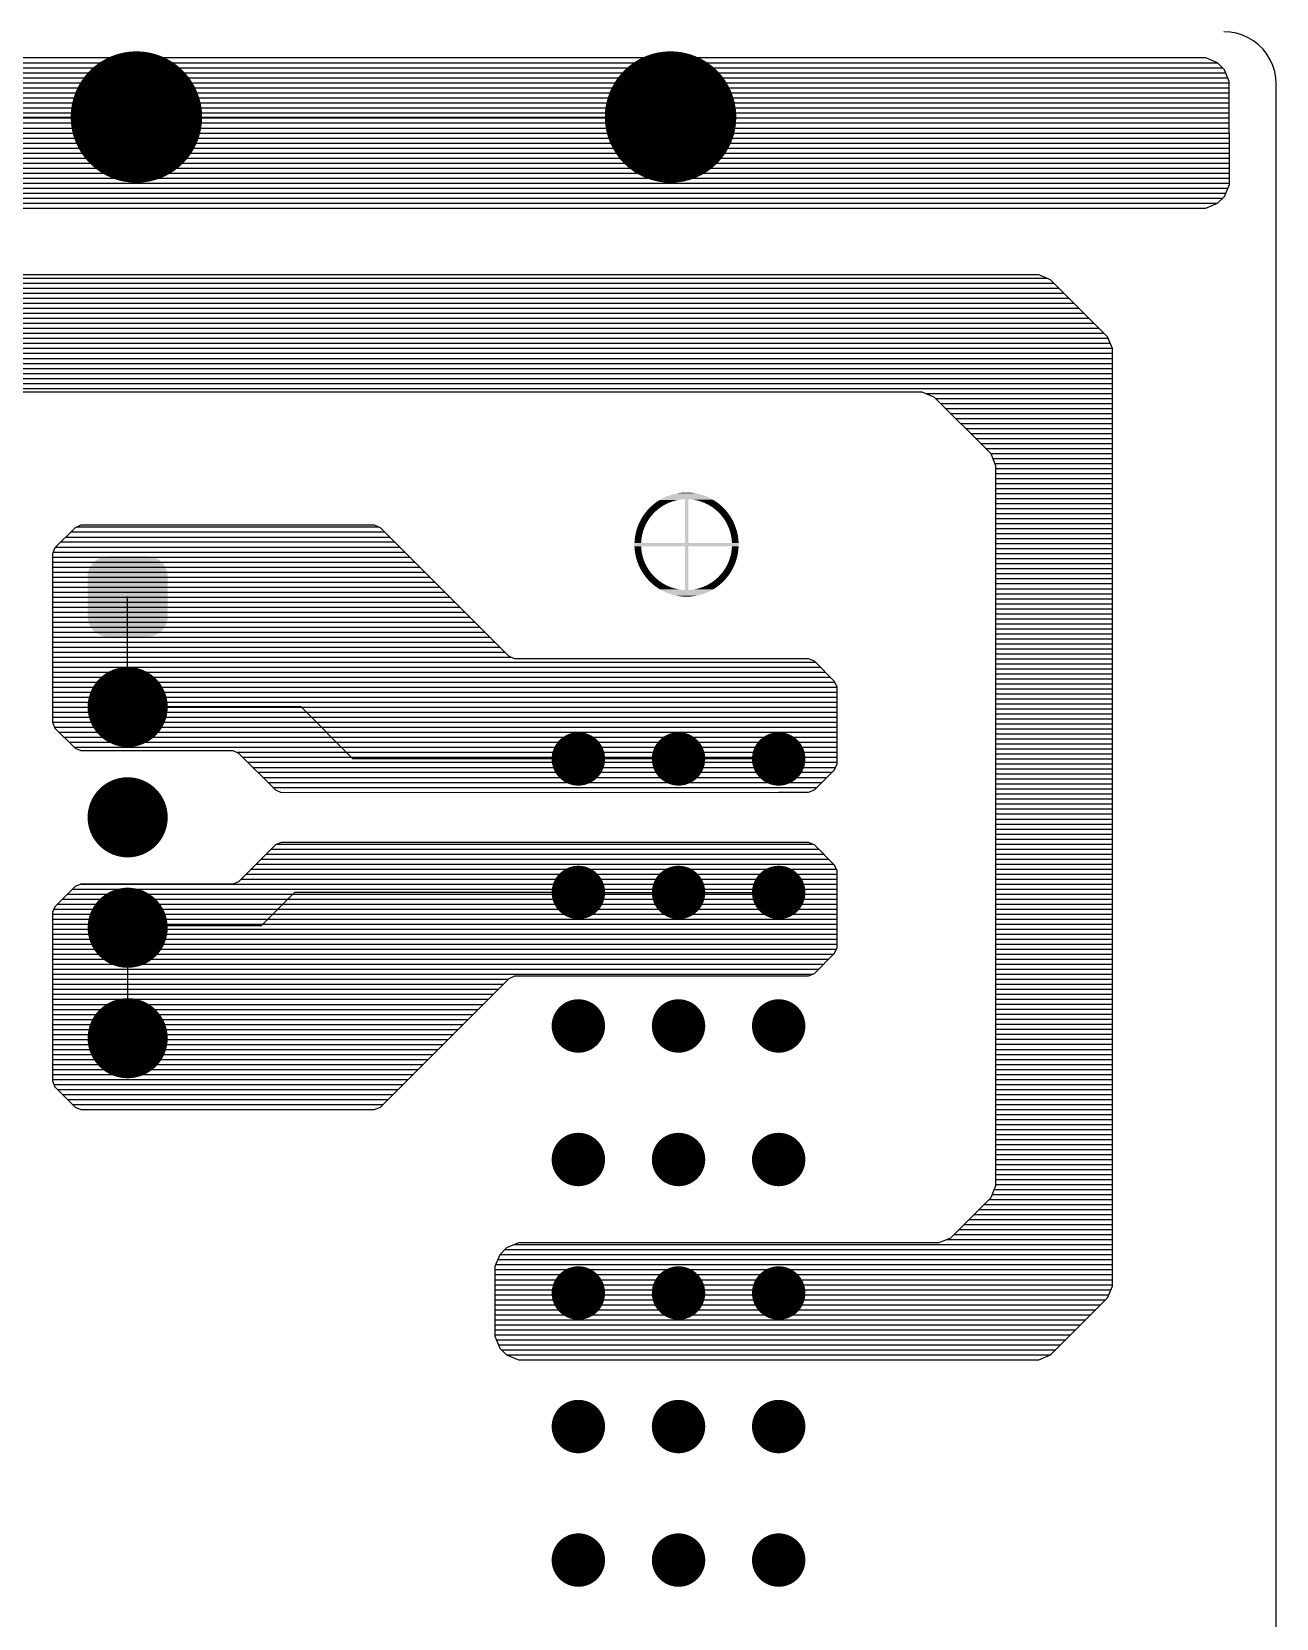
# Model space of a CAD drawing. Extents: x 295 to 953, y 10 to 290.
# Drawn here: x 827.3 to 874.6, y 164.6 to 225 of the extents above; entities that cross this region are included whole.
import ezdxf

# ---------------------------------------------------------------- set-up
doc = ezdxf.new("R2010")
doc.units = 0
doc.header["$LTSCALE"] = 5
doc.header["$MEASUREMENT"] = 0
doc.layers.get('0').update_dxf_attribs({"linetype": 'CONTINUOUS', "lineweight": 25})
doc.layers.add('DV-ABPB-A4_TOP', color=14, linetype='CONTINUOUS')

msp = doc.modelspace()

# ---------------------------------------------------------------- linework, layer by layer
at = {"color": 7}
for points, const_width in [([(830.007, 221.753, 1), (832.508, 221.753, 1)], 2.501), ([(850.327, 221.753, 1), (852.828, 221.753, 1)], 2.501), ([(830.163, 199.309, 1), (831.687, 199.309, 1)], 1.524), ([(847.562, 197.333, 1), (848.578, 197.333, 1)], 1.016), ([(851.372, 197.333, 1), (852.388, 197.333, 1)], 1.016), ([(855.182, 197.333, 1), (856.198, 197.333, 1)], 1.016), ([(830.163, 195.111, 1), (831.687, 195.111, 1)], 1.524), ([(847.562, 192.253, 1), (848.578, 192.253, 1)], 1.016), ([(851.372, 192.253, 1), (852.388, 192.253, 1)], 1.016), ([(855.182, 192.253, 1), (856.198, 192.253, 1)], 1.016), ([(830.163, 190.91, 1), (831.687, 190.91, 1)], 1.524), ([(830.163, 186.708, 1), (831.687, 186.708, 1)], 1.524), ([(847.562, 187.173, 1), (848.578, 187.173, 1)], 1.016), ([(851.372, 187.173, 1), (852.388, 187.173, 1)], 1.016), ([(855.182, 187.173, 1), (856.198, 187.173, 1)], 1.016), ([(847.562, 182.093, 1), (848.578, 182.093, 1)], 1.016), ([(851.372, 182.093, 1), (852.388, 182.093, 1)], 1.016), ([(855.182, 182.093, 1), (856.198, 182.093, 1)], 1.016), ([(847.562, 177.013, 1), (848.578, 177.013, 1)], 1.016), ([(851.372, 177.013, 1), (852.388, 177.013, 1)], 1.016), ([(855.182, 177.013, 1), (856.198, 177.013, 1)], 1.016), ([(847.562, 171.933, 1), (848.578, 171.933, 1)], 1.016), ([(851.372, 171.933, 1), (852.388, 171.933, 1)], 1.016), ([(855.182, 171.933, 1), (856.198, 171.933, 1)], 1.016), ([(847.562, 166.853, 1), (848.578, 166.853, 1)], 1.016), ([(851.372, 166.853, 1), (852.388, 166.853, 1)], 1.016), ([(855.182, 166.853, 1), (856.198, 166.853, 1)], 1.016)]:
    msp.add_lwpolyline(points, format="xyb", close=True, dxfattribs=dict(at, const_width=const_width))
for points in [[(850.926, 207.017), (850.953, 207.038), (851.383, 207.017), (851.426, 207.038)], [(850.953, 207.038), (850.959, 207.043), (851.426, 207.038), (851.436, 207.043)], [(850.959, 207.043), (850.991, 207.068), (851.436, 207.043), (851.49, 207.068)], [(850.991, 207.068), (851.003, 207.077), (851.49, 207.068), (851.511, 207.077)], [(851.003, 207.077), (851.022, 207.091), (851.511, 207.077), (851.544, 207.091)], [(851.022, 207.091), (851.051, 207.112), (851.544, 207.091), (851.6, 207.112)], [(851.051, 207.112), (851.054, 207.114), (851.6, 207.112), (851.606, 207.114)], [(851.054, 207.114), (851.08, 207.131), (851.606, 207.114), (851.656, 207.131)], [(851.08, 207.131), (851.105, 207.148), (851.656, 207.131), (851.712, 207.148)], [(851.105, 207.148), (851.107, 207.149), (851.712, 207.148), (851.717, 207.149)], [(851.107, 207.149), (851.129, 207.163), (851.717, 207.149), (851.77, 207.163)], [(851.129, 207.163), (851.151, 207.177), (851.77, 207.163), (851.827, 207.177)], [(851.151, 207.177), (851.161, 207.183), (851.827, 207.177), (851.861, 207.183)], [(851.161, 207.183), (851.169, 207.188), (851.861, 207.183), (851.886, 207.188)], [(851.169, 207.188), (851.185, 207.197), (851.886, 207.188), (851.944, 207.197)], [(851.185, 207.197), (851.198, 207.204), (851.944, 207.197), (852.003, 207.204)], [(851.198, 207.204), (851.207, 207.21), (852.003, 207.204), (852.062, 207.21)], [(851.207, 207.21), (851.212, 207.213), (852.062, 207.21), (852.121, 207.213)], [(851.212, 207.213), (851.216, 207.215), (853.157, 207.213), (853.153, 207.215)], [(851.216, 207.215), (851.266, 207.242), (853.153, 207.215), (853.103, 207.242)], [(851.266, 207.242), (851.272, 207.245), (853.103, 207.242), (853.097, 207.245)], [(851.272, 207.245), (851.323, 207.271), (853.097, 207.245), (853.046, 207.271)], [(851.323, 207.271), (851.328, 207.273), (853.046, 207.271), (853.04, 207.273)], [(851.328, 207.273), (851.381, 207.297), (853.04, 207.273), (852.988, 207.297)], [(851.381, 207.297), (851.386, 207.3), (852.988, 207.297), (852.983, 207.3)], [(851.386, 207.3), (851.439, 207.322), (852.983, 207.3), (852.93, 207.322)], [(851.439, 207.322), (851.445, 207.325), (852.93, 207.322), (852.924, 207.325)], [(851.445, 207.325), (851.498, 207.345), (852.924, 207.325), (852.871, 207.345)], [(851.498, 207.345), (851.504, 207.347), (852.871, 207.345), (852.865, 207.347)], [(851.504, 207.347), (851.558, 207.366), (852.865, 207.347), (852.811, 207.366)], [(851.558, 207.366), (851.564, 207.368), (852.811, 207.366), (852.805, 207.368)], [(851.564, 207.368), (851.619, 207.385), (852.805, 207.368), (852.751, 207.385)], [(851.619, 207.385), (851.624, 207.387), (852.751, 207.385), (852.744, 207.387)], [(851.624, 207.387), (851.68, 207.402), (852.744, 207.387), (852.689, 207.402)], [(851.68, 207.402), (851.685, 207.404), (852.689, 207.402), (852.683, 207.404)], [(851.685, 207.404), (851.741, 207.418), (852.683, 207.404), (852.628, 207.418)], [(851.741, 207.418), (851.747, 207.419), (852.628, 207.418), (852.622, 207.419)], [(851.747, 207.419), (851.804, 207.431), (852.622, 207.419), (852.566, 207.431)], [(851.804, 207.431), (851.809, 207.432), (852.566, 207.431), (852.559, 207.432)], [(851.809, 207.432), (851.866, 207.442), (852.559, 207.432), (852.503, 207.442)], [(851.866, 207.442), (851.872, 207.443), (852.503, 207.442), (852.497, 207.443)], [(851.872, 207.443), (851.929, 207.451), (852.497, 207.443), (852.441, 207.451)], [(851.929, 207.451), (851.934, 207.452), (852.441, 207.451), (852.434, 207.452)], [(851.934, 207.452), (851.992, 207.458), (852.434, 207.452), (852.378, 207.458)], [(851.992, 207.458), (851.997, 207.459), (852.378, 207.458), (852.37, 207.459)], [(851.997, 207.459), (852.056, 207.464), (852.37, 207.459), (852.314, 207.464)], [(852.056, 207.464), (852.061, 207.464), (852.314, 207.464), (852.306, 207.464)], [(852.061, 207.464), (852.12, 207.467), (852.306, 207.464), (852.251, 207.467)], [(852.12, 207.467), (852.124, 207.467), (852.251, 207.467), (852.24, 207.467)], [(852.121, 205.55), (852.121, 207.213), (852.248, 205.55), (852.248, 207.213)], [(852.124, 207.467), (852.188, 207.468), (852.24, 207.467), (852.188, 207.468)], [(852.264, 207.212), (852.248, 207.213), (853.158, 207.212), (853.157, 207.213)], [(852.287, 207.211), (852.264, 207.212), (853.16, 207.211), (853.158, 207.212)], [(852.346, 207.206), (852.287, 207.211), (853.168, 207.206), (853.16, 207.211)], [(852.404, 207.2), (852.346, 207.206), (853.179, 207.2), (853.168, 207.206)], [(852.463, 207.191), (852.404, 207.2), (853.194, 207.191), (853.179, 207.2)], [(852.521, 207.181), (852.463, 207.191), (853.212, 207.181), (853.194, 207.191)], [(852.525, 207.18), (852.521, 207.181), (853.213, 207.18), (853.212, 207.181)], [(852.579, 207.168), (852.525, 207.18), (853.232, 207.168), (853.213, 207.18)], [(852.637, 207.154), (852.579, 207.168), (853.255, 207.154), (853.232, 207.168)], [(852.663, 207.146), (852.637, 207.154), (853.267, 207.146), (853.255, 207.154)], [(852.694, 207.137), (852.663, 207.146), (853.28, 207.137), (853.267, 207.146)], [(852.75, 207.119), (852.694, 207.137), (853.307, 207.119), (853.28, 207.137)], [(852.772, 207.111), (852.75, 207.119), (853.319, 207.111), (853.307, 207.119)], [(852.806, 207.098), (852.772, 207.111), (853.336, 207.098), (853.319, 207.111)], [(852.86, 207.076), (852.806, 207.098), (853.367, 207.076), (853.336, 207.098)], [(852.867, 207.073), (852.86, 207.076), (853.371, 207.073), (853.367, 207.076)], [(852.915, 207.052), (852.867, 207.073), (853.399, 207.052), (853.371, 207.073)], [(852.95, 207.035), (852.915, 207.052), (853.421, 207.035), (853.399, 207.052)], [(852.968, 207.026), (852.95, 207.035), (853.431, 207.026), (853.421, 207.035)], [(850.439, 206.424), (850.461, 206.463), (850.734, 206.424), (850.76, 206.463)], [(850.461, 206.463), (850.467, 206.473), (850.76, 206.463), (850.767, 206.473)], [(850.467, 206.473), (850.493, 206.518), (850.767, 206.473), (850.799, 206.518)], [(850.493, 206.518), (850.495, 206.521), (850.799, 206.518), (850.801, 206.521)], [(850.495, 206.521), (850.525, 206.568), (850.801, 206.521), (850.838, 206.568)], [(850.525, 206.568), (850.527, 206.572), (850.838, 206.568), (850.841, 206.572)], [(850.527, 206.572), (850.555, 206.614), (850.841, 206.572), (850.876, 206.614)], [(850.555, 206.614), (850.562, 206.624), (850.876, 206.614), (850.885, 206.624)], [(850.562, 206.624), (850.587, 206.658), (850.885, 206.624), (850.915, 206.658)], [(850.587, 206.658), (850.6, 206.676), (850.915, 206.658), (850.932, 206.676)], [(850.6, 206.676), (850.619, 206.701), (850.932, 206.676), (850.956, 206.701)], [(850.619, 206.701), (850.638, 206.726), (850.956, 206.701), (850.981, 206.726)], [(850.638, 206.726), (850.652, 206.742), (850.981, 206.726), (850.998, 206.742)], [(850.652, 206.742), (850.679, 206.775), (850.998, 206.742), (851.034, 206.775)], [(850.679, 206.775), (850.686, 206.782), (851.034, 206.775), (851.042, 206.782)], [(850.686, 206.782), (850.72, 206.82), (851.042, 206.782), (851.087, 206.82)], [(850.72, 206.82), (850.721, 206.822), (851.087, 206.82), (851.089, 206.822)], [(850.721, 206.822), (850.754, 206.857), (851.089, 206.822), (851.133, 206.857)], [(850.754, 206.857), (850.764, 206.868), (851.133, 206.857), (851.148, 206.868)], [(850.764, 206.868), (850.789, 206.893), (851.148, 206.868), (851.181, 206.893)], [(850.789, 206.893), (850.809, 206.913), (851.181, 206.893), (851.211, 206.913)], [(850.809, 206.913), (850.823, 206.926), (851.211, 206.913), (851.23, 206.926)], [(850.823, 206.926), (850.856, 206.956), (851.23, 206.926), (851.277, 206.956)], [(850.856, 206.956), (850.858, 206.958), (851.277, 206.956), (851.28, 206.958)], [(850.858, 206.958), (850.892, 206.988), (851.28, 206.958), (851.331, 206.988)], [(850.892, 206.988), (850.904, 206.998), (851.331, 206.988), (851.349, 206.998)], [(850.904, 206.998), (850.926, 207.017), (851.349, 206.998), (851.383, 207.017)], [(853.02, 206.998), (852.968, 207.026), (853.465, 206.998), (853.431, 207.026)], [(853.027, 206.994), (853.02, 206.998), (853.47, 206.994), (853.465, 206.998)], [(853.072, 206.969), (853.027, 206.994), (853.499, 206.969), (853.47, 206.994)], [(853.098, 206.952), (853.072, 206.969), (853.518, 206.952), (853.499, 206.969)], [(853.122, 206.937), (853.098, 206.952), (853.533, 206.937), (853.518, 206.952)], [(853.164, 206.909), (853.122, 206.937), (853.564, 206.909), (853.533, 206.937)], [(853.171, 206.904), (853.164, 206.909), (853.568, 206.904), (853.564, 206.909)], [(853.219, 206.87), (853.171, 206.904), (853.603, 206.87), (853.568, 206.904)], [(853.227, 206.864), (853.219, 206.87), (853.609, 206.864), (853.603, 206.87)], [(853.266, 206.833), (853.227, 206.864), (853.637, 206.833), (853.609, 206.864)], [(853.285, 206.818), (853.266, 206.833), (853.652, 206.818), (853.637, 206.833)], [(853.311, 206.796), (853.285, 206.818), (853.671, 206.796), (853.652, 206.818)], [(853.34, 206.77), (853.311, 206.796), (853.694, 206.77), (853.671, 206.796)], [(853.356, 206.756), (853.34, 206.77), (853.705, 206.756), (853.694, 206.77)], [(853.393, 206.721), (853.356, 206.756), (853.734, 206.721), (853.705, 206.756)], [(853.398, 206.715), (853.393, 206.721), (853.739, 206.715), (853.734, 206.721)], [(853.44, 206.673), (853.398, 206.715), (853.771, 206.673), (853.739, 206.715)], [(853.442, 206.671), (853.44, 206.673), (853.773, 206.671), (853.771, 206.673)], [(853.48, 206.629), (853.442, 206.671), (853.803, 206.629), (853.773, 206.671)], [(853.488, 206.619), (853.48, 206.629), (853.81, 206.619), (853.803, 206.629)], [(853.518, 206.584), (853.488, 206.619), (853.834, 206.584), (853.81, 206.619)], [(853.532, 206.567), (853.518, 206.584), (853.846, 206.567), (853.834, 206.584)], [(853.555, 206.538), (853.532, 206.567), (853.864, 206.538), (853.846, 206.567)], [(853.574, 206.513), (853.555, 206.538), (853.879, 206.513), (853.864, 206.538)], [(853.59, 206.49), (853.574, 206.513), (853.893, 206.49), (853.879, 206.513)], [(853.612, 206.458), (853.59, 206.49), (853.911, 206.458), (853.893, 206.49)], [(853.624, 206.441), (853.612, 206.458), (853.92, 206.441), (853.911, 206.458)], [(853.649, 206.402), (853.624, 206.441), (853.941, 206.402), (853.92, 206.441)], [(850.232, 205.824), (850.241, 205.871), (850.49, 205.824), (850.501, 205.871)], [(850.241, 205.871), (850.243, 205.882), (850.501, 205.871), (850.503, 205.882)], [(850.243, 205.882), (850.254, 205.933), (850.503, 205.882), (850.516, 205.933)], [(850.254, 205.933), (850.256, 205.939), (850.516, 205.933), (850.518, 205.939)], [(850.256, 205.939), (850.27, 205.995), (850.518, 205.939), (850.534, 205.995)], [(850.27, 205.996), (850.286, 206.052), (850.534, 205.996), (850.552, 206.052)], [(850.27, 205.995), (850.27, 205.996), (850.534, 205.995), (850.534, 205.996)], [(850.286, 206.052), (850.287, 206.056), (850.552, 206.052), (850.554, 206.056)], [(850.287, 206.056), (850.303, 206.108), (850.554, 206.056), (850.573, 206.108)], [(850.303, 206.108), (850.306, 206.116), (850.573, 206.108), (850.576, 206.116)], [(850.306, 206.116), (850.322, 206.163), (850.576, 206.116), (850.595, 206.163)], [(850.322, 206.163), (850.327, 206.176), (850.595, 206.163), (850.601, 206.176)], [(850.327, 206.176), (850.343, 206.217), (850.601, 206.176), (850.619, 206.217)], [(850.343, 206.217), (850.35, 206.235), (850.619, 206.217), (850.628, 206.235)], [(850.35, 206.235), (850.365, 206.27), (850.628, 206.235), (850.645, 206.27)], [(850.365, 206.27), (850.375, 206.293), (850.645, 206.27), (850.658, 206.293)], [(850.375, 206.293), (850.388, 206.322), (850.658, 206.293), (850.673, 206.322)], [(850.388, 206.322), (850.402, 206.351), (850.673, 206.322), (850.689, 206.351)], [(850.402, 206.351), (850.413, 206.374), (850.689, 206.351), (850.702, 206.374)], [(850.413, 206.374), (850.43, 206.408), (850.702, 206.374), (850.724, 206.408)], [(850.43, 206.408), (850.439, 206.424), (850.724, 206.408), (850.734, 206.424)], [(853.656, 206.391), (853.649, 206.402), (853.947, 206.391), (853.941, 206.402)], [(853.683, 206.346), (853.656, 206.391), (853.97, 206.346), (853.947, 206.391)], [(853.686, 206.34), (853.683, 206.346), (853.972, 206.34), (853.97, 206.346)], [(853.714, 206.288), (853.686, 206.34), (853.996, 206.288), (853.972, 206.34)], [(853.741, 206.235), (853.715, 206.288), (854.019, 206.235), (853.996, 206.288)], [(853.744, 206.229), (853.741, 206.235), (854.021, 206.229), (854.019, 206.235)], [(853.766, 206.182), (853.744, 206.229), (854.04, 206.182), (854.021, 206.229)], [(853.77, 206.17), (853.766, 206.182), (854.044, 206.17), (854.04, 206.182)], [(853.789, 206.127), (853.77, 206.17), (854.059, 206.127), (854.044, 206.17)], [(853.795, 206.11), (853.789, 206.127), (854.065, 206.11), (854.059, 206.127)], [(853.81, 206.072), (853.795, 206.11), (854.077, 206.072), (854.065, 206.11)], [(853.817, 206.05), (853.81, 206.072), (854.084, 206.05), (854.077, 206.072)], [(853.829, 206.016), (853.817, 206.05), (854.094, 206.016), (854.084, 206.05)], [(853.837, 205.989), (853.829, 206.016), (854.101, 205.989), (854.094, 206.016)], [(853.846, 205.959), (853.837, 205.989), (854.108, 205.959), (854.101, 205.989)], [(853.854, 205.927), (853.846, 205.959), (854.116, 205.927), (854.108, 205.959)], [(853.861, 205.902), (853.854, 205.927), (854.122, 205.902), (854.116, 205.927)], [(853.87, 205.865), (853.861, 205.902), (854.129, 205.865), (854.122, 205.902)], [(853.874, 205.844), (853.87, 205.865), (854.133, 205.844), (854.129, 205.865)], [(853.882, 205.803), (853.874, 205.844), (854.14, 205.803), (854.133, 205.844)], [(850.203, 205.487), (850.204, 205.55), (854.166, 205.487), (854.165, 205.55)], [(850.204, 205.423), (850.203, 205.487), (854.165, 205.423), (854.166, 205.487)], [(850.204, 205.55), (850.205, 205.556), (850.458, 205.55), (850.459, 205.556)], [(850.207, 205.364), (850.204, 205.423), (850.462, 205.364), (850.458, 205.423)], [(850.205, 205.556), (850.206, 205.589), (850.459, 205.556), (850.46, 205.589)], [(850.206, 205.589), (850.208, 205.62), (850.46, 205.589), (850.463, 205.62)], [(850.207, 205.36), (850.207, 205.364), (850.462, 205.36), (850.462, 205.364)], [(850.212, 205.305), (850.207, 205.36), (850.467, 205.305), (850.462, 205.36)], [(850.208, 205.62), (850.21, 205.648), (850.463, 205.62), (850.465, 205.648)], [(850.21, 205.648), (850.213, 205.683), (850.465, 205.648), (850.469, 205.683)], [(850.212, 205.297), (850.212, 205.305), (850.468, 205.297), (850.467, 205.305)], [(850.218, 205.246), (850.212, 205.297), (850.474, 205.246), (850.468, 205.297)], [(850.213, 205.683), (850.216, 205.707), (850.469, 205.683), (850.471, 205.707)], [(850.216, 205.707), (850.22, 205.746), (850.471, 205.707), (850.477, 205.746)], [(850.22, 205.234), (850.218, 205.246), (850.476, 205.234), (850.474, 205.246)], [(850.22, 205.746), (850.223, 205.765), (850.477, 205.746), (850.48, 205.765)], [(850.226, 205.188), (850.22, 205.234), (850.483, 205.188), (850.476, 205.234)], [(850.223, 205.765), (850.23, 205.809), (850.48, 205.765), (850.488, 205.809)], [(850.23, 205.809), (850.232, 205.824), (850.488, 205.809), (850.49, 205.824)], [(852.121, 203.761), (852.121, 205.423), (852.248, 203.761), (852.248, 205.423)], [(853.886, 205.786), (853.882, 205.803), (854.143, 205.786), (854.14, 205.803)], [(853.893, 205.74), (853.886, 205.786), (854.149, 205.74), (854.143, 205.786)], [(853.889, 205.208), (853.892, 205.228), (854.146, 205.208), (854.149, 205.228)], [(853.892, 205.228), (853.898, 205.267), (854.149, 205.228), (854.153, 205.267)], [(853.895, 205.727), (853.893, 205.74), (854.151, 205.727), (854.149, 205.74)], [(853.901, 205.677), (853.895, 205.727), (854.157, 205.677), (854.151, 205.727)], [(853.898, 205.267), (853.9, 205.291), (854.153, 205.267), (854.156, 205.291)], [(853.9, 205.291), (853.904, 205.326), (854.156, 205.291), (854.159, 205.326)], [(853.902, 205.668), (853.901, 205.677), (854.157, 205.668), (854.157, 205.677)], [(853.907, 205.614), (853.902, 205.668), (854.162, 205.614), (854.157, 205.668)], [(853.904, 205.326), (853.906, 205.354), (854.159, 205.326), (854.161, 205.354)], [(853.906, 205.354), (853.909, 205.385), (854.161, 205.354), (854.163, 205.385)], [(853.907, 205.609), (853.907, 205.614), (854.162, 205.609), (854.162, 205.614)], [(853.911, 205.55), (853.907, 205.609), (854.165, 205.55), (854.162, 205.609)], [(853.909, 205.385), (853.91, 205.417), (854.163, 205.385), (854.164, 205.417)], [(853.91, 205.417), (853.911, 205.423), (854.164, 205.417), (854.165, 205.423)], [(829.469, 204.588), (829.493, 204.631), (832.378, 204.588), (832.359, 204.631)], [(829.493, 204.631), (829.53, 204.697), (832.359, 204.631), (832.317, 204.697)], [(829.53, 204.697), (829.561, 204.736), (832.317, 204.697), (832.292, 204.736)], [(829.561, 204.736), (829.607, 204.794), (832.292, 204.736), (832.239, 204.794)], [(829.607, 204.794), (829.645, 204.828), (832.239, 204.794), (832.208, 204.828)], [(829.645, 204.828), (829.699, 204.878), (832.208, 204.828), (832.146, 204.878)], [(829.699, 204.878), (829.743, 204.905), (832.146, 204.878), (832.111, 204.905)], [(829.743, 204.905), (829.804, 204.945), (832.111, 204.905), (832.04, 204.945)], [(829.804, 204.945), (829.853, 204.966), (832.04, 204.945), (832.003, 204.966)], [(829.853, 204.966), (829.918, 204.994), (832.003, 204.966), (831.924, 204.994)], [(829.918, 204.994), (829.974, 205.008), (831.924, 204.994), (831.886, 205.008)], [(829.974, 205.008), (830.039, 205.024), (831.886, 205.008), (831.797, 205.024)], [(830.039, 205.024), (830.116, 205.031), (831.797, 205.024), (831.763, 205.031)], [(830.116, 205.031), (830.163, 205.035), (831.763, 205.031), (831.687, 205.035)], [(850.229, 205.171), (850.226, 205.188), (850.487, 205.171), (850.483, 205.188)], [(850.236, 205.13), (850.229, 205.171), (850.495, 205.13), (850.487, 205.171)], [(850.24, 205.108), (850.236, 205.13), (850.499, 205.108), (850.495, 205.13)], [(850.247, 205.072), (850.24, 205.108), (850.508, 205.072), (850.499, 205.108)], [(850.253, 205.046), (850.247, 205.072), (850.515, 205.046), (850.508, 205.072)], [(850.261, 205.015), (850.253, 205.046), (850.523, 205.015), (850.515, 205.046)], [(850.268, 204.985), (850.261, 205.015), (850.532, 204.985), (850.523, 205.015)], [(850.275, 204.958), (850.268, 204.985), (850.54, 204.958), (850.532, 204.985)], [(850.285, 204.924), (850.275, 204.958), (850.552, 204.924), (850.54, 204.958)], [(850.292, 204.902), (850.285, 204.924), (850.559, 204.902), (850.552, 204.924)], [(850.304, 204.863), (850.292, 204.902), (850.574, 204.863), (850.559, 204.902)], [(850.31, 204.846), (850.304, 204.863), (850.58, 204.846), (850.574, 204.863)], [(850.325, 204.803), (850.31, 204.846), (850.599, 204.803), (850.58, 204.846)], [(850.329, 204.792), (850.325, 204.803), (850.603, 204.792), (850.599, 204.803)], [(850.348, 204.744), (850.329, 204.792), (850.625, 204.744), (850.603, 204.792)], [(850.35, 204.738), (850.348, 204.744), (850.628, 204.738), (850.625, 204.744)], [(850.373, 204.685), (850.35, 204.738), (850.654, 204.685), (850.628, 204.738)], [(850.397, 204.633), (850.373, 204.685), (850.683, 204.633), (850.655, 204.685)], [(850.373, 204.685), (850.373, 204.685), (850.655, 204.685), (850.654, 204.685)], [(850.399, 204.628), (850.397, 204.633), (850.686, 204.628), (850.683, 204.633)], [(850.422, 204.582), (850.399, 204.628), (850.713, 204.582), (850.686, 204.628)], [(853.667, 204.6), (853.68, 204.622), (853.956, 204.6), (853.967, 204.622)], [(853.68, 204.622), (853.696, 204.651), (853.967, 204.622), (853.981, 204.651)], [(853.696, 204.651), (853.711, 204.68), (853.981, 204.651), (853.994, 204.68)], [(853.711, 204.68), (853.724, 204.703), (853.994, 204.68), (854.004, 204.703)], [(853.724, 204.703), (853.741, 204.738), (854.004, 204.703), (854.019, 204.738)], [(853.741, 204.738), (853.75, 204.757), (854.019, 204.738), (854.026, 204.757)], [(853.75, 204.757), (853.768, 204.797), (854.026, 204.757), (854.042, 204.797)], [(853.768, 204.797), (853.774, 204.811), (854.042, 204.797), (854.047, 204.811)], [(853.774, 204.811), (853.793, 204.857), (854.047, 204.811), (854.063, 204.857)], [(853.793, 204.857), (853.796, 204.866), (854.063, 204.857), (854.066, 204.866)], [(853.796, 204.866), (853.815, 204.918), (854.066, 204.866), (854.082, 204.918)], [(853.815, 204.918), (853.817, 204.921), (854.082, 204.918), (854.083, 204.921)], [(853.817, 204.921), (853.835, 204.978), (854.083, 204.921), (854.099, 204.978)], [(853.835, 204.979), (853.851, 205.034), (854.099, 204.979), (854.113, 205.034)], [(853.835, 204.978), (853.835, 204.979), (854.099, 204.978), (854.099, 204.979)], [(853.851, 205.034), (853.853, 205.04), (854.113, 205.034), (854.115, 205.04)], [(853.853, 205.04), (853.866, 205.092), (854.115, 205.04), (854.126, 205.092)], [(853.866, 205.092), (853.868, 205.102), (854.126, 205.092), (854.128, 205.102)], [(853.868, 205.102), (853.879, 205.15), (854.128, 205.102), (854.137, 205.15)], [(853.879, 205.15), (853.881, 205.165), (854.137, 205.15), (854.139, 205.165)], [(853.881, 205.165), (853.889, 205.208), (854.139, 205.165), (854.146, 205.208)], [(829.401, 204.273), (829.405, 204.349), (832.449, 204.273), (832.442, 204.349)], [(829.401, 202.749), (829.401, 204.273), (832.449, 202.749), (832.449, 204.273)], [(829.405, 204.349), (829.413, 204.396), (832.442, 204.349), (832.439, 204.396)], [(829.413, 204.396), (829.427, 204.471), (832.439, 204.396), (832.42, 204.471)], [(829.427, 204.471), (829.444, 204.517), (832.42, 204.471), (832.408, 204.517)], [(829.444, 204.517), (829.469, 204.588), (832.408, 204.517), (832.378, 204.588)], [(850.428, 204.571), (850.422, 204.582), (850.72, 204.571), (850.713, 204.582)], [(850.449, 204.532), (850.428, 204.571), (850.745, 204.532), (850.72, 204.571)], [(850.458, 204.515), (850.449, 204.532), (850.757, 204.515), (850.745, 204.532)], [(850.476, 204.483), (850.458, 204.515), (850.779, 204.483), (850.757, 204.515)], [(850.49, 204.461), (850.476, 204.483), (850.795, 204.461), (850.779, 204.483)], [(850.505, 204.436), (850.49, 204.461), (850.814, 204.436), (850.795, 204.461)], [(850.523, 204.407), (850.505, 204.436), (850.837, 204.407), (850.814, 204.436)], [(850.535, 204.389), (850.523, 204.407), (850.851, 204.389), (850.837, 204.407)], [(850.559, 204.354), (850.535, 204.389), (850.881, 204.354), (850.851, 204.389)], [(850.566, 204.344), (850.559, 204.354), (850.889, 204.344), (850.881, 204.354)], [(850.596, 204.303), (850.566, 204.344), (850.927, 204.303), (850.889, 204.344)], [(850.598, 204.3), (850.596, 204.303), (850.929, 204.3), (850.927, 204.303)], [(850.63, 204.258), (850.598, 204.3), (850.971, 204.258), (850.929, 204.3)], [(850.635, 204.252), (850.63, 204.258), (850.976, 204.252), (850.971, 204.258)], [(850.664, 204.217), (850.635, 204.252), (851.013, 204.217), (850.976, 204.252)], [(850.675, 204.203), (850.664, 204.217), (851.029, 204.203), (851.013, 204.217)], [(850.698, 204.178), (850.675, 204.203), (851.058, 204.178), (851.029, 204.203)], [(850.717, 204.156), (850.698, 204.178), (851.084, 204.156), (851.058, 204.178)], [(850.732, 204.14), (850.717, 204.156), (851.103, 204.14), (851.084, 204.156)], [(850.76, 204.109), (850.732, 204.14), (851.142, 204.109), (851.103, 204.14)], [(850.766, 204.104), (850.76, 204.109), (851.15, 204.104), (851.142, 204.109)], [(850.801, 204.069), (850.766, 204.104), (851.198, 204.069), (851.15, 204.104)], [(850.805, 204.065), (850.801, 204.069), (851.205, 204.065), (851.198, 204.069)], [(850.836, 204.036), (850.805, 204.065), (851.247, 204.036), (851.205, 204.065)], [(850.851, 204.021), (850.836, 204.036), (851.271, 204.021), (851.247, 204.036)], [(850.87, 204.005), (850.851, 204.021), (851.297, 204.005), (851.271, 204.021)], [(853.089, 204.015), (853.092, 204.017), (853.511, 204.015), (853.513, 204.017)], [(853.092, 204.017), (853.139, 204.047), (853.513, 204.017), (853.545, 204.047)], [(853.139, 204.047), (853.158, 204.06), (853.545, 204.047), (853.56, 204.06)], [(853.158, 204.06), (853.188, 204.081), (853.56, 204.06), (853.58, 204.081)], [(853.188, 204.081), (853.221, 204.105), (853.58, 204.081), (853.605, 204.105)], [(853.221, 204.105), (853.236, 204.116), (853.605, 204.105), (853.615, 204.116)], [(853.236, 204.116), (853.28, 204.151), (853.615, 204.116), (853.648, 204.151)], [(853.28, 204.151), (853.282, 204.153), (853.648, 204.151), (853.649, 204.153)], [(853.282, 204.153), (853.327, 204.191), (853.649, 204.153), (853.683, 204.191)], [(853.327, 204.191), (853.335, 204.199), (853.683, 204.191), (853.69, 204.199)], [(853.335, 204.199), (853.371, 204.231), (853.69, 204.199), (853.717, 204.231)], [(853.371, 204.231), (853.388, 204.248), (853.717, 204.231), (853.73, 204.248)], [(853.388, 204.248), (853.413, 204.273), (853.73, 204.248), (853.75, 204.273)], [(853.413, 204.273), (853.437, 204.298), (853.75, 204.273), (853.769, 204.298)], [(853.437, 204.298), (853.454, 204.316), (853.769, 204.298), (853.782, 204.316)], [(853.454, 204.316), (853.484, 204.349), (853.782, 204.316), (853.807, 204.349)], [(853.484, 204.349), (853.493, 204.36), (853.807, 204.349), (853.814, 204.36)], [(853.493, 204.36), (853.528, 204.402), (853.814, 204.36), (853.842, 204.402)], [(853.528, 204.402), (853.531, 204.405), (853.842, 204.402), (853.844, 204.405)], [(853.531, 204.405), (853.568, 204.452), (853.844, 204.405), (853.874, 204.452)], [(853.568, 204.452), (853.57, 204.455), (853.874, 204.452), (853.876, 204.455)], [(853.57, 204.455), (853.602, 204.5), (853.876, 204.455), (853.902, 204.5)], [(853.602, 204.5), (853.609, 204.51), (853.902, 204.5), (853.908, 204.51)], [(853.609, 204.51), (853.635, 204.549), (853.908, 204.51), (853.93, 204.549)], [(853.635, 204.549), (853.645, 204.566), (853.93, 204.549), (853.939, 204.566)], [(853.645, 204.566), (853.667, 204.6), (853.939, 204.566), (853.956, 204.6)], [(850.899, 203.979), (850.87, 204.005), (851.342, 203.979), (851.297, 204.005)], [(850.904, 203.975), (850.899, 203.979), (851.349, 203.975), (851.342, 203.979)], [(850.938, 203.947), (850.904, 203.975), (851.401, 203.947), (851.349, 203.975)], [(850.948, 203.939), (850.938, 203.947), (851.419, 203.939), (851.401, 203.947)], [(850.97, 203.921), (850.948, 203.939), (851.454, 203.921), (851.419, 203.939)], [(850.998, 203.9), (850.97, 203.921), (851.502, 203.9), (851.454, 203.921)], [(851.002, 203.897), (850.998, 203.9), (851.509, 203.897), (851.502, 203.9)], [(851.033, 203.875), (851.002, 203.897), (851.563, 203.875), (851.509, 203.897)], [(851.05, 203.863), (851.033, 203.875), (851.597, 203.863), (851.563, 203.875)], [(851.062, 203.855), (851.05, 203.863), (851.619, 203.855), (851.597, 203.863)], [(851.089, 203.836), (851.062, 203.855), (851.675, 203.836), (851.619, 203.855)], [(851.102, 203.827), (851.089, 203.836), (851.706, 203.827), (851.675, 203.836)], [(851.114, 203.82), (851.102, 203.827), (851.732, 203.82), (851.706, 203.827)], [(851.137, 203.805), (851.114, 203.82), (851.79, 203.805), (851.732, 203.82)], [(851.156, 203.794), (851.137, 203.805), (851.844, 203.794), (851.79, 203.805)], [(851.157, 203.793), (851.156, 203.794), (851.848, 203.793), (851.844, 203.794)], [(851.175, 203.782), (851.157, 203.793), (851.906, 203.782), (851.848, 203.793)], [(851.19, 203.774), (851.175, 203.782), (851.965, 203.774), (851.906, 203.782)], [(851.201, 203.767), (851.19, 203.774), (852.023, 203.767), (851.965, 203.774)], [(851.209, 203.763), (851.201, 203.767), (852.082, 203.763), (852.023, 203.767)], [(851.211, 203.761), (851.209, 203.763), (852.105, 203.761), (852.082, 203.763)], [(851.212, 203.761), (851.211, 203.761), (852.121, 203.761), (852.105, 203.761)], [(851.216, 203.758), (851.212, 203.761), (853.153, 203.758), (853.157, 203.761)], [(851.266, 203.731), (851.216, 203.758), (853.103, 203.731), (853.153, 203.758)], [(851.272, 203.728), (851.266, 203.731), (853.097, 203.728), (853.103, 203.731)], [(851.323, 203.703), (851.272, 203.728), (853.046, 203.703), (853.097, 203.728)], [(851.329, 203.7), (851.323, 203.703), (853.041, 203.7), (853.046, 203.703)], [(851.381, 203.676), (851.329, 203.7), (852.988, 203.676), (853.041, 203.7)], [(851.386, 203.674), (851.381, 203.676), (852.983, 203.674), (852.988, 203.676)], [(851.439, 203.651), (851.386, 203.674), (852.93, 203.651), (852.983, 203.674)], [(851.445, 203.649), (851.439, 203.651), (852.924, 203.649), (852.93, 203.651)], [(851.498, 203.628), (851.445, 203.649), (852.871, 203.628), (852.924, 203.649)], [(851.504, 203.626), (851.498, 203.628), (852.865, 203.626), (852.871, 203.628)], [(851.558, 203.607), (851.504, 203.626), (852.811, 203.607), (852.865, 203.626)], [(851.564, 203.605), (851.558, 203.607), (852.805, 203.605), (852.811, 203.607)], [(851.618, 203.588), (851.564, 203.605), (852.75, 203.588), (852.805, 203.605)], [(851.625, 203.586), (851.618, 203.588), (852.745, 203.586), (852.75, 203.588)], [(851.68, 203.571), (851.625, 203.586), (852.689, 203.571), (852.745, 203.586)], [(851.686, 203.569), (851.68, 203.571), (852.684, 203.569), (852.689, 203.571)], [(851.741, 203.556), (851.686, 203.569), (852.628, 203.556), (852.684, 203.569)], [(851.747, 203.554), (851.741, 203.556), (852.622, 203.554), (852.628, 203.556)], [(851.803, 203.543), (851.747, 203.554), (852.565, 203.543), (852.622, 203.554)], [(851.81, 203.541), (851.803, 203.543), (852.56, 203.541), (852.565, 203.543)], [(851.866, 203.531), (851.81, 203.541), (852.503, 203.531), (852.56, 203.541)], [(851.872, 203.53), (851.866, 203.531), (852.497, 203.53), (852.503, 203.531)], [(851.928, 203.522), (851.872, 203.53), (852.44, 203.522), (852.497, 203.53)], [(851.935, 203.521), (851.928, 203.522), (852.435, 203.521), (852.44, 203.522)], [(851.991, 203.515), (851.935, 203.521), (852.377, 203.515), (852.435, 203.521)], [(851.999, 203.514), (851.991, 203.515), (852.372, 203.514), (852.377, 203.515)], [(852.055, 203.51), (851.999, 203.514), (852.313, 203.51), (852.372, 203.514)], [(852.062, 203.509), (852.055, 203.51), (852.308, 203.509), (852.313, 203.51)], [(852.118, 203.507), (852.062, 203.509), (852.249, 203.507), (852.308, 203.509)], [(852.129, 203.506), (852.118, 203.507), (852.245, 203.506), (852.249, 203.507)], [(852.181, 203.506), (852.129, 203.506), (852.181, 203.506), (852.245, 203.506)], [(852.248, 203.761), (852.307, 203.764), (853.157, 203.761), (853.162, 203.764)], [(852.307, 203.764), (852.366, 203.769), (853.162, 203.764), (853.171, 203.769)], [(852.366, 203.769), (852.425, 203.776), (853.171, 203.769), (853.184, 203.776)], [(852.425, 203.776), (852.483, 203.786), (853.184, 203.776), (853.2, 203.786)], [(852.483, 203.786), (852.508, 203.79), (853.2, 203.786), (853.208, 203.79)], [(852.508, 203.79), (852.542, 203.797), (853.208, 203.79), (853.218, 203.797)], [(852.542, 203.797), (852.599, 203.81), (853.218, 203.797), (853.24, 203.81)], [(852.599, 203.81), (852.652, 203.824), (853.24, 203.81), (853.262, 203.824)], [(852.652, 203.824), (852.657, 203.825), (853.262, 203.824), (853.264, 203.825)], [(852.657, 203.825), (852.713, 203.842), (853.264, 203.825), (853.289, 203.842)], [(852.713, 203.842), (852.763, 203.859), (853.289, 203.842), (853.315, 203.859)], [(852.763, 203.859), (852.769, 203.862), (853.315, 203.859), (853.318, 203.862)], [(852.769, 203.862), (852.825, 203.883), (853.318, 203.862), (853.347, 203.883)], [(852.825, 203.883), (852.858, 203.896), (853.347, 203.883), (853.366, 203.896)], [(852.858, 203.896), (852.879, 203.905), (853.366, 203.896), (853.378, 203.905)], [(852.879, 203.905), (852.933, 203.93), (853.378, 203.905), (853.41, 203.93)], [(852.933, 203.93), (852.943, 203.935), (853.41, 203.93), (853.416, 203.935)], [(852.943, 203.935), (852.986, 203.957), (853.416, 203.935), (853.443, 203.957)], [(852.986, 203.957), (853.02, 203.975), (853.443, 203.957), (853.465, 203.975)], [(853.02, 203.975), (853.038, 203.985), (853.465, 203.975), (853.477, 203.985)], [(853.038, 203.985), (853.089, 204.015), (853.477, 203.985), (853.511, 204.015)], [(829.407, 202.672), (829.401, 202.749), (832.445, 202.672), (832.449, 202.749)], [(829.411, 202.625), (829.407, 202.672), (832.436, 202.625), (832.445, 202.672)], [(829.43, 202.55), (829.411, 202.625), (832.422, 202.55), (832.436, 202.625)], [(829.441, 202.504), (829.43, 202.55), (832.406, 202.504), (832.422, 202.55)], [(829.472, 202.433), (829.441, 202.504), (832.38, 202.433), (832.406, 202.504)], [(829.49, 202.39), (829.472, 202.433), (832.356, 202.39), (832.38, 202.433)], [(829.533, 202.324), (829.49, 202.39), (832.32, 202.324), (832.356, 202.39)], [(829.558, 202.285), (829.533, 202.324), (832.289, 202.285), (832.32, 202.324)], [(829.611, 202.227), (829.558, 202.285), (832.242, 202.227), (832.289, 202.285)], [(829.641, 202.193), (829.611, 202.227), (832.205, 202.193), (832.242, 202.227)], [(829.703, 202.144), (829.641, 202.193), (832.15, 202.144), (832.205, 202.193)], [(829.738, 202.116), (829.703, 202.144), (832.107, 202.116), (832.15, 202.144)], [(829.809, 202.076), (829.738, 202.116), (832.045, 202.076), (832.107, 202.116)], [(829.847, 202.055), (829.809, 202.076), (831.996, 202.055), (832.045, 202.076)], [(829.925, 202.027), (829.847, 202.055), (831.931, 202.027), (831.996, 202.055)], [(829.964, 202.013), (829.925, 202.027), (831.876, 202.013), (831.931, 202.027)], [(830.052, 201.997), (829.964, 202.013), (831.811, 201.997), (831.876, 202.013)], [(830.086, 201.99), (830.052, 201.997), (831.734, 201.99), (831.811, 201.997)], [(830.163, 201.987), (830.086, 201.99), (831.687, 201.987), (831.734, 201.99)]]:
    msp.add_solid(points, dxfattribs=at)
at = {"layer": 'DV-ABPB-A4_TOP', "color": 7}
for p, q in [((872.868, 224.986), (872.629, 224.999)), ((873.104, 224.943), (872.868, 224.986)), ((873.333, 224.872), (873.104, 224.943)), ((873.554, 224.773), (873.333, 224.872)), ((873.757, 224.648), (873.554, 224.773)), ((873.947, 224.501), (873.757, 224.648)), ((871.936, 224.003), (541.365, 224.003)), ((872.385, 223.815), (871.936, 224.003)), ((874.117, 224.331), (873.947, 224.501)), ((874.265, 224.14), (874.117, 224.331)), ((874.389, 223.935), (874.265, 224.14)), ((874.488, 223.716), (874.389, 223.935)), ((501.494, 223.432), (872.698, 223.432)), ((501.614, 223.622), (872.578, 223.622)), ((501.804, 223.813), (872.388, 223.813)), ((872.647, 223.554), (872.385, 223.815)), ((872.832, 223.104), (872.647, 223.554)), ((874.559, 223.488), (874.488, 223.716)), ((874.603, 223.251), (874.559, 223.488)), ((501.36, 223.051), (872.832, 223.051)), ((501.36, 222.86), (872.832, 222.86)), ((501.416, 223.241), (872.776, 223.241)), ((872.835, 219.185), (872.832, 223.104)), ((874.618, 223.013), (874.603, 223.251)), ((874.618, 99.002), (874.618, 223.023)), ((501.36, 222.67), (872.832, 222.67)), ((501.36, 222.479), (872.832, 222.479)), ((501.36, 222.289), (872.832, 222.289)), ((501.36, 222.098), (872.832, 222.098)), ((501.36, 221.908), (872.832, 221.908)), ((501.36, 221.717), (872.832, 221.717)), ((501.36, 221.527), (872.832, 221.527)), ((689.017, 221.753), (851.577, 221.753)), ((501.36, 221.336), (872.832, 221.336)), ((501.36, 221.146), (872.832, 221.146)), ((501.36, 220.955), (872.832, 220.955)), ((501.36, 220.765), (872.832, 220.765)), ((501.36, 220.574), (872.832, 220.574)), ((501.36, 220.384), (872.832, 220.384)), ((501.36, 220.193), (872.832, 220.193)), ((501.36, 220.003), (872.832, 220.003)), ((501.36, 219.812), (872.832, 219.812)), ((501.36, 219.622), (872.832, 219.622)), ((501.36, 219.431), (872.832, 219.431)), ((501.36, 219.241), (872.832, 219.241)), ((872.647, 218.735), (872.835, 219.185)), ((501.416, 219.05), (872.776, 219.05)), ((501.494, 218.86), (872.698, 218.86)), ((501.614, 218.669), (872.578, 218.669)), ((872.385, 218.474), (872.647, 218.735)), ((501.804, 218.479), (872.388, 218.479)), ((502.256, 218.288), (871.936, 218.288)), ((522.315, 218.288), (871.936, 218.288)), ((871.936, 218.288), (872.385, 218.474)), ((742.614, 215.621), (865.893, 215.621)), ((865.586, 215.748), (742.921, 215.748)), ((866.035, 215.56), (865.586, 215.748)), ((868.202, 213.394), (866.035, 215.56)), ((741.961, 215.05), (866.546, 215.05)), ((742.152, 215.24), (866.355, 215.24)), ((742.342, 215.431), (866.165, 215.431)), ((741.199, 214.288), (867.308, 214.288)), ((741.39, 214.478), (867.117, 214.478)), ((741.58, 214.669), (866.927, 214.669)), ((741.771, 214.859), (866.736, 214.859)), ((740.811, 213.716), (867.879, 213.716)), ((740.889, 213.907), (867.689, 213.907)), ((741.009, 214.097), (867.498, 214.097)), ((740.755, 213.526), (868.07, 213.526)), ((740.755, 213.335), (868.227, 213.335)), ((740.755, 213.145), (868.306, 213.145)), ((868.387, 212.944), (868.202, 213.394)), ((740.755, 212.954), (868.385, 212.954)), ((740.755, 212.764), (868.387, 212.764)), ((740.755, 212.573), (868.387, 212.573)), ((868.387, 177.275), (868.387, 212.944)), ((740.755, 212.383), (868.387, 212.383)), ((740.755, 212.192), (868.387, 212.192)), ((740.755, 212.002), (868.387, 212.002)), ((740.755, 211.811), (868.387, 211.811)), ((740.755, 211.621), (868.387, 211.621)), ((740.755, 211.43), (868.387, 211.43)), ((748.001, 211.303), (861.141, 211.303)), ((861.141, 211.303), (861.59, 211.115)), ((861.293, 211.24), (868.387, 211.24)), ((861.59, 211.115), (863.757, 208.949)), ((861.656, 211.049), (868.387, 211.049)), ((861.847, 210.859), (868.387, 210.859)), ((862.037, 210.668), (868.387, 210.668)), ((862.228, 210.478), (868.387, 210.478)), ((862.418, 210.287), (868.387, 210.287)), ((862.609, 210.097), (868.387, 210.097)), ((862.799, 209.906), (868.387, 209.906)), ((862.99, 209.716), (868.387, 209.716)), ((863.18, 209.525), (868.387, 209.525)), ((863.371, 209.335), (868.387, 209.335)), ((863.561, 209.144), (868.387, 209.144)), ((863.752, 208.954), (868.387, 208.954)), ((863.757, 208.949), (863.942, 208.499)), ((863.835, 208.763), (868.387, 208.763)), ((863.914, 208.573), (868.387, 208.573)), ((863.942, 208.499), (863.942, 181.085)), ((863.942, 208.382), (868.387, 208.382)), ((863.942, 208.192), (868.387, 208.192)), ((863.942, 208.001), (868.387, 208.001)), ((863.942, 207.811), (868.387, 207.811)), ((863.942, 207.62), (868.387, 207.62)), ((863.942, 207.43), (868.387, 207.43)), ((863.942, 207.239), (868.387, 207.239)), ((863.942, 207.049), (868.387, 207.049)), ((863.942, 206.858), (868.387, 206.858)), ((863.942, 206.668), (868.387, 206.668)), ((863.942, 206.477), (868.387, 206.477)), ((828.926, 206.129), (828.159, 205.362)), ((828.763, 205.967), (840.704, 205.967)), ((829.149, 206.223), (828.926, 206.129)), ((828.997, 206.157), (840.47, 206.157)), ((840.318, 206.223), (829.149, 206.223)), ((840.541, 206.129), (840.318, 206.223)), ((845.436, 201.235), (840.541, 206.129)), ((863.942, 206.287), (868.387, 206.287)), ((863.942, 206.096), (868.387, 206.096)), ((863.942, 205.906), (868.387, 205.906)), ((828.159, 205.362), (828.065, 205.139)), ((828.192, 205.395), (841.275, 205.395)), ((828.382, 205.586), (841.085, 205.586)), ((828.573, 205.776), (840.894, 205.776)), ((863.942, 205.715), (868.387, 205.715)), ((863.942, 205.525), (868.387, 205.525)), ((863.942, 205.334), (868.387, 205.334)), ((828.065, 205.139), (828.065, 198.733)), ((828.065, 205.014), (841.656, 205.014)), ((828.065, 204.824), (841.847, 204.824)), ((828.065, 204.633), (842.037, 204.633)), ((828.095, 205.205), (841.466, 205.205)), ((863.942, 205.144), (868.387, 205.144)), ((863.942, 204.953), (868.387, 204.953)), ((863.942, 204.763), (868.387, 204.763)), ((828.065, 204.443), (842.228, 204.443)), ((828.065, 204.252), (842.418, 204.252)), ((828.065, 204.062), (842.609, 204.062)), ((863.942, 204.572), (868.387, 204.572)), ((863.942, 204.382), (868.387, 204.382)), ((863.942, 204.191), (868.387, 204.191)), ((828.065, 203.871), (842.799, 203.871)), ((828.065, 203.681), (842.99, 203.681)), ((828.065, 203.49), (843.18, 203.49)), ((830.925, 199.309), (830.925, 203.511)), ((863.942, 204.001), (868.387, 204.001)), ((863.942, 203.81), (868.387, 203.81)), ((863.942, 203.62), (868.387, 203.62)), ((863.942, 203.429), (868.387, 203.429)), ((828.065, 203.3), (843.371, 203.3)), ((828.065, 203.109), (843.561, 203.109)), ((828.065, 202.919), (843.752, 202.919)), ((863.942, 203.239), (868.387, 203.239)), ((863.942, 203.048), (868.387, 203.048)), ((863.942, 202.858), (868.387, 202.858)), ((828.065, 202.728), (843.942, 202.728)), ((828.065, 202.538), (844.133, 202.538)), ((828.065, 202.347), (844.323, 202.347)), ((863.942, 202.667), (868.387, 202.667)), ((863.942, 202.477), (868.387, 202.477)), ((863.942, 202.286), (868.387, 202.286)), ((828.065, 202.157), (844.514, 202.157)), ((828.065, 201.966), (844.704, 201.966)), ((828.065, 201.776), (844.895, 201.776)), ((863.942, 202.096), (868.387, 202.096)), ((863.942, 201.905), (868.387, 201.905)), ((863.942, 201.715), (868.387, 201.715)), ((828.065, 201.585), (845.085, 201.585)), ((828.065, 201.395), (845.276, 201.395)), ((828.065, 201.204), (845.507, 201.204)), ((828.065, 201.014), (857.087, 201.014)), ((845.659, 201.141), (845.436, 201.235)), ((856.828, 201.143), (845.659, 201.141)), ((857.051, 201.049), (856.828, 201.143)), ((857.818, 200.282), (857.051, 201.049)), ((863.942, 201.524), (868.387, 201.524)), ((863.942, 201.334), (868.387, 201.334)), ((863.942, 201.143), (868.387, 201.143)), ((828.065, 200.823), (857.277, 200.823)), ((828.065, 200.633), (857.468, 200.633)), ((828.065, 200.442), (857.658, 200.442)), ((863.942, 200.953), (868.387, 200.953)), ((863.942, 200.762), (868.387, 200.762)), ((863.942, 200.572), (868.387, 200.572)), ((828.065, 200.252), (857.831, 200.252)), ((828.065, 200.061), (857.91, 200.061)), ((828.065, 199.871), (857.912, 199.871)), ((857.912, 200.059), (857.818, 200.282)), ((857.912, 197.145), (857.912, 200.059)), ((863.942, 200.381), (868.387, 200.381)), ((863.942, 200.191), (868.387, 200.191)), ((863.942, 200), (868.387, 200)), ((863.942, 199.81), (868.387, 199.81)), ((828.065, 199.68), (857.912, 199.68)), ((828.065, 199.49), (857.912, 199.49)), ((828.065, 199.299), (857.912, 199.299)), ((837.519, 199.309), (830.925, 199.309)), ((839.497, 197.333), (837.519, 199.309)), ((863.942, 199.619), (868.387, 199.619)), ((863.942, 199.429), (868.387, 199.429)), ((863.942, 199.238), (868.387, 199.238)), ((828.065, 199.109), (857.912, 199.109)), ((828.065, 198.918), (857.912, 198.918)), ((828.065, 198.733), (828.159, 198.509)), ((828.067, 198.728), (857.912, 198.728)), ((863.942, 199.048), (868.387, 199.048)), ((863.942, 198.857), (868.387, 198.857)), ((863.942, 198.667), (868.387, 198.667)), ((828.146, 198.537), (857.912, 198.537)), ((828.159, 198.509), (828.926, 197.742)), ((828.319, 198.347), (857.912, 198.347)), ((828.509, 198.156), (857.912, 198.156)), ((863.942, 198.476), (868.387, 198.476)), ((863.942, 198.286), (868.387, 198.286)), ((863.942, 198.095), (868.387, 198.095)), ((828.7, 197.966), (857.912, 197.966)), ((828.89, 197.775), (857.912, 197.775)), ((828.926, 197.742), (829.149, 197.648)), ((829.149, 197.648), (834.92, 197.651)), ((834.92, 197.651), (835.144, 197.557)), ((835.073, 197.585), (857.912, 197.585)), ((835.144, 197.557), (836.546, 196.155)), ((835.306, 197.394), (857.912, 197.394)), ((863.942, 197.905), (868.387, 197.905)), ((863.942, 197.714), (868.387, 197.714)), ((863.942, 197.524), (868.387, 197.524)), ((835.497, 197.204), (857.912, 197.204)), ((835.687, 197.013), (857.856, 197.013)), ((835.878, 196.823), (857.722, 196.823)), ((848.07, 197.333), (839.497, 197.333)), ((851.88, 197.333), (848.07, 197.333)), ((855.69, 197.333), (851.88, 197.333)), ((857.051, 196.155), (857.818, 196.922)), ((857.818, 196.922), (857.912, 197.145)), ((863.942, 197.333), (868.387, 197.333)), ((863.942, 197.143), (868.387, 197.143)), ((863.942, 196.952), (868.387, 196.952)), ((836.068, 196.632), (857.531, 196.632)), ((836.259, 196.442), (857.341, 196.442)), ((836.449, 196.251), (857.15, 196.251)), ((863.942, 196.762), (868.387, 196.762)), ((863.942, 196.571), (868.387, 196.571)), ((863.942, 196.381), (868.387, 196.381)), ((863.942, 196.19), (868.387, 196.19)), ((836.546, 196.155), (836.769, 196.061)), ((836.769, 196.061), (855.69, 196.063)), ((855.69, 196.063), (856.828, 196.063)), ((856.828, 196.063), (857.051, 196.155)), ((863.942, 196), (868.387, 196)), ((863.942, 195.809), (868.387, 195.809)), ((863.942, 195.619), (868.387, 195.619)), ((863.942, 195.428), (868.387, 195.428)), ((863.942, 195.238), (868.387, 195.238)), ((863.942, 195.047), (868.387, 195.047)), ((863.942, 194.857), (868.387, 194.857)), ((863.942, 194.666), (868.387, 194.666)), ((863.942, 194.476), (868.387, 194.476)), ((836.546, 194.064), (835.144, 192.662)), ((836.383, 193.902), (857.214, 193.902)), ((836.769, 194.158), (836.546, 194.064)), ((836.617, 194.092), (856.98, 194.092)), ((855.372, 194.158), (836.769, 194.158)), ((856.828, 194.158), (855.372, 194.158)), ((857.051, 194.064), (856.828, 194.158)), ((857.818, 193.297), (857.051, 194.064)), ((863.942, 194.285), (868.387, 194.285)), ((863.942, 194.095), (868.387, 194.095)), ((863.942, 193.904), (868.387, 193.904)), ((835.812, 193.33), (857.785, 193.33)), ((836.002, 193.521), (857.595, 193.521)), ((836.193, 193.711), (857.404, 193.711)), ((857.912, 193.074), (857.818, 193.297)), ((863.942, 193.714), (868.387, 193.714)), ((863.942, 193.523), (868.387, 193.523)), ((863.942, 193.333), (868.387, 193.333)), ((829.149, 192.571), (828.926, 192.477)), ((834.92, 192.571), (829.149, 192.571)), ((829.149, 192.568), (857.912, 192.568)), ((835.144, 192.662), (834.92, 192.571)), ((835.24, 192.759), (857.912, 192.759)), ((835.431, 192.949), (857.912, 192.949)), ((835.621, 193.14), (857.882, 193.14)), ((857.912, 190.16), (857.912, 193.074)), ((863.942, 193.142), (868.387, 193.142)), ((863.942, 192.952), (868.387, 192.952)), ((863.942, 192.761), (868.387, 192.761)), ((863.942, 192.571), (868.387, 192.571)), ((828.926, 192.477), (828.159, 191.71)), ((828.446, 191.997), (857.912, 191.997)), ((828.636, 192.187), (857.912, 192.187)), ((828.827, 192.378), (857.912, 192.378)), ((837.275, 192.253), (836.005, 190.983)), ((848.07, 192.253), (837.275, 192.253)), ((848.07, 192.253), (851.88, 192.253)), ((851.88, 192.253), (855.69, 192.253)), ((863.942, 192.38), (868.387, 192.38)), ((863.942, 192.19), (868.387, 192.19)), ((863.942, 191.999), (868.387, 191.999)), ((828.159, 191.71), (828.065, 191.486)), ((828.065, 191.486), (828.065, 185.08)), ((828.065, 191.425), (857.912, 191.425)), ((828.121, 191.616), (857.912, 191.616)), ((828.255, 191.806), (857.912, 191.806)), ((863.942, 191.809), (868.387, 191.809)), ((863.942, 191.618), (868.387, 191.618)), ((863.942, 191.428), (868.387, 191.428)), ((828.065, 191.235), (857.912, 191.235)), ((828.065, 191.044), (857.912, 191.044)), ((828.065, 190.854), (857.912, 190.854)), ((830.996, 190.983), (830.925, 190.91)), ((830.925, 190.91), (830.925, 186.708)), ((836.005, 190.983), (830.996, 190.983)), ((863.942, 191.237), (868.387, 191.237)), ((863.942, 191.047), (868.387, 191.047)), ((863.942, 190.856), (868.387, 190.856)), ((828.065, 190.663), (857.912, 190.663)), ((828.065, 190.473), (857.912, 190.473)), ((828.065, 190.282), (857.912, 190.282)), ((857.818, 189.937), (857.912, 190.16)), ((863.942, 190.666), (868.387, 190.666)), ((863.942, 190.475), (868.387, 190.475)), ((863.942, 190.285), (868.387, 190.285)), ((828.065, 190.092), (857.882, 190.092)), ((828.065, 189.901), (857.785, 189.901)), ((828.065, 189.711), (857.595, 189.711)), ((857.051, 189.17), (857.818, 189.937)), ((863.942, 190.094), (868.387, 190.094)), ((863.942, 189.904), (868.387, 189.904)), ((863.942, 189.713), (868.387, 189.713)), ((828.065, 189.52), (857.404, 189.52)), ((828.065, 189.33), (857.214, 189.33)), ((828.065, 189.139), (856.98, 189.139)), ((828.065, 188.949), (845.4, 188.949)), ((840.541, 184.09), (845.436, 188.984)), ((845.436, 188.984), (845.659, 189.078)), ((845.659, 189.078), (856.828, 189.078)), ((856.828, 189.078), (857.051, 189.17)), ((863.942, 189.523), (868.387, 189.523)), ((863.942, 189.332), (868.387, 189.332)), ((863.942, 189.142), (868.387, 189.142)), ((863.942, 188.951), (868.387, 188.951)), ((828.065, 188.758), (845.21, 188.758)), ((828.065, 188.568), (845.019, 188.568)), ((828.065, 188.377), (844.829, 188.377)), ((863.942, 188.761), (868.387, 188.761)), ((863.942, 188.57), (868.387, 188.57)), ((863.942, 188.38), (868.387, 188.38)), ((828.065, 188.187), (844.638, 188.187)), ((828.065, 187.996), (844.448, 187.996)), ((828.065, 187.806), (844.257, 187.806)), ((863.942, 188.189), (868.387, 188.189)), ((863.942, 187.999), (868.387, 187.999)), ((863.942, 187.808), (868.387, 187.808)), ((828.065, 187.615), (844.067, 187.615)), ((828.065, 187.425), (843.876, 187.425)), ((828.065, 187.234), (843.686, 187.234)), ((863.942, 187.618), (868.387, 187.618)), ((863.942, 187.427), (868.387, 187.427)), ((863.942, 187.237), (868.387, 187.237)), ((828.065, 187.044), (843.495, 187.044)), ((828.065, 186.853), (843.305, 186.853)), ((828.065, 186.663), (843.114, 186.663)), ((863.942, 187.046), (868.387, 187.046)), ((863.942, 186.856), (868.387, 186.856)), ((863.942, 186.665), (868.387, 186.665)), ((828.065, 186.472), (842.924, 186.472)), ((828.065, 186.282), (842.733, 186.282)), ((828.065, 186.091), (842.543, 186.091)), ((863.942, 186.475), (868.387, 186.475)), ((863.942, 186.284), (868.387, 186.284)), ((863.942, 186.094), (868.387, 186.094)), ((828.065, 185.901), (842.352, 185.901)), ((828.065, 185.71), (842.162, 185.71)), ((828.065, 185.52), (841.971, 185.52)), ((828.065, 185.329), (841.781, 185.329)), ((863.942, 185.903), (868.387, 185.903)), ((863.942, 185.713), (868.387, 185.713)), ((863.942, 185.522), (868.387, 185.522)), ((863.942, 185.332), (868.387, 185.332)), ((828.065, 185.139), (841.59, 185.139)), ((828.065, 185.08), (828.159, 184.857)), ((828.121, 184.948), (841.4, 184.948)), ((828.159, 184.857), (828.926, 184.09)), ((828.255, 184.758), (841.209, 184.758)), ((863.942, 185.141), (868.387, 185.141)), ((863.942, 184.951), (868.387, 184.951)), ((863.942, 184.76), (868.387, 184.76)), ((828.446, 184.567), (841.019, 184.567)), ((828.636, 184.377), (840.828, 184.377)), ((828.827, 184.186), (840.638, 184.186)), ((863.942, 184.57), (868.387, 184.57)), ((863.942, 184.379), (868.387, 184.379)), ((863.942, 184.189), (868.387, 184.189)), ((828.926, 184.09), (829.149, 183.996)), ((829.149, 183.996), (840.318, 183.998)), ((840.318, 183.998), (840.541, 184.09)), ((863.942, 183.998), (868.387, 183.998)), ((863.942, 183.808), (868.387, 183.808)), ((863.942, 183.617), (868.387, 183.617)), ((863.942, 183.427), (868.387, 183.427)), ((863.942, 183.236), (868.387, 183.236)), ((863.942, 183.046), (868.387, 183.046)), ((863.942, 182.855), (868.387, 182.855)), ((863.942, 182.665), (868.387, 182.665)), ((863.942, 182.474), (868.387, 182.474)), ((863.942, 182.284), (868.387, 182.284)), ((863.942, 182.093), (868.387, 182.093)), ((863.942, 181.903), (868.387, 181.903)), ((863.942, 181.712), (868.387, 181.712)), ((863.942, 181.085), (863.757, 180.635)), ((863.942, 181.522), (868.387, 181.522)), ((863.942, 181.331), (868.387, 181.331)), ((863.942, 181.141), (868.387, 181.141)), ((863.757, 180.635), (862.225, 179.104)), ((863.688, 180.569), (868.387, 180.569)), ((863.808, 180.76), (868.387, 180.76)), ((863.886, 180.95), (868.387, 180.95)), ((863.117, 179.998), (868.387, 179.998)), ((863.307, 180.188), (868.387, 180.188)), ((863.498, 180.379), (868.387, 180.379)), ((862.545, 179.426), (868.387, 179.426)), ((862.736, 179.617), (868.387, 179.617)), ((862.926, 179.807), (868.387, 179.807)), ((845.342, 178.73), (845.08, 178.469)), ((845.791, 178.918), (845.342, 178.73)), ((845.639, 178.855), (868.387, 178.855)), ((861.776, 178.918), (845.791, 178.918)), ((862.225, 179.104), (861.776, 178.918)), ((862.083, 179.045), (868.387, 179.045)), ((862.355, 179.236), (868.387, 179.236)), ((845.08, 178.469), (844.895, 178.019)), ((844.923, 178.093), (868.387, 178.093)), ((845.001, 178.283), (868.387, 178.283)), ((845.085, 178.474), (868.387, 178.474)), ((845.276, 178.664), (868.387, 178.664)), ((844.895, 178.019), (844.895, 176.378)), ((844.895, 177.902), (868.387, 177.902)), ((844.895, 177.712), (868.387, 177.712)), ((844.895, 177.521), (868.387, 177.521)), ((844.895, 177.331), (868.387, 177.331)), ((844.895, 177.14), (868.331, 177.14)), ((844.895, 176.95), (868.253, 176.95)), ((868.202, 176.825), (868.387, 177.275)), ((844.895, 176.759), (868.133, 176.759)), ((844.895, 176.569), (867.943, 176.569)), ((844.895, 176.378), (867.752, 176.378)), ((844.895, 176.378), (844.895, 175.37)), ((866.035, 174.659), (868.202, 176.825)), ((844.895, 176.188), (867.562, 176.188)), ((844.895, 175.997), (867.371, 175.997)), ((844.895, 175.807), (867.181, 175.807)), ((844.895, 175.616), (866.99, 175.616)), ((844.895, 175.426), (866.8, 175.426)), ((844.895, 175.37), (845.08, 174.92)), ((844.951, 175.235), (866.609, 175.235)), ((845.029, 175.045), (866.419, 175.045)), ((845.08, 174.92), (845.342, 174.659)), ((845.149, 174.854), (866.228, 174.854)), ((845.339, 174.664), (866.038, 174.664)), ((845.342, 174.659), (845.791, 174.473)), ((845.791, 174.473), (865.586, 174.473)), ((845.791, 174.473), (865.586, 174.473)), ((865.586, 174.473), (866.035, 174.659))]:
    msp.add_line(p, q, dxfattribs=at)

doc.saveas('drawing.dxf')
